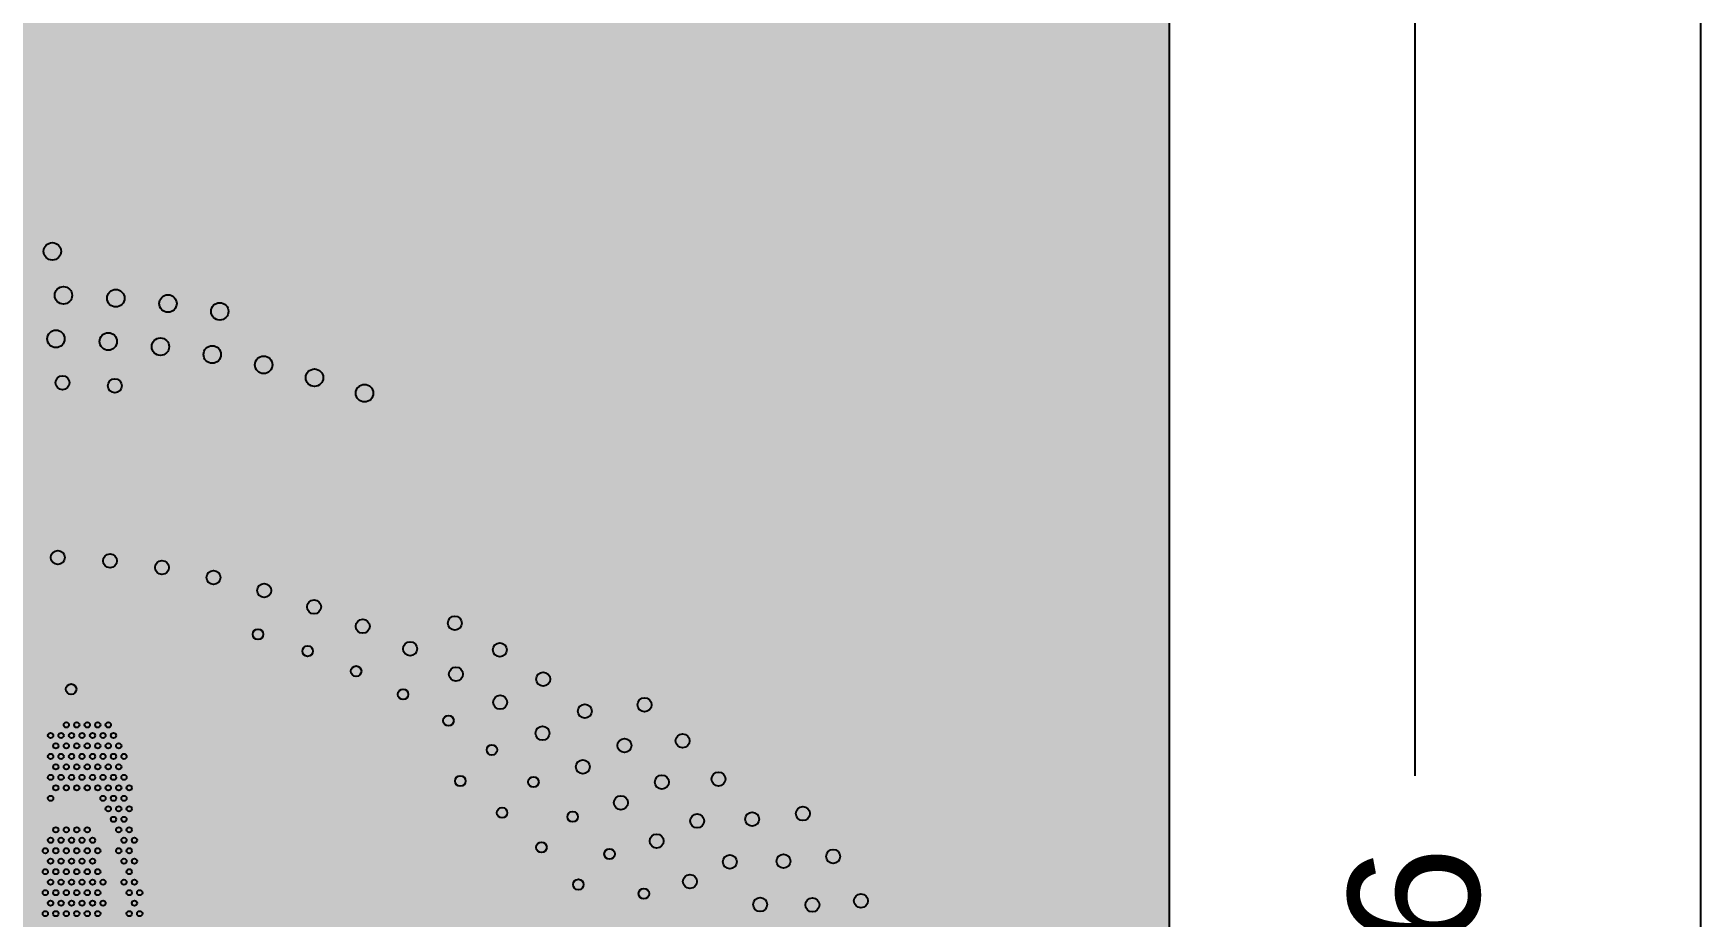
# Model space of a CAD drawing. Header units: metres. Extents: x 6 to 601, y -20 to 118.
# Drawn here: x 61.986 to 63.894, y 93.627 to 94.638 of the extents above; entities that cross this region are included whole.
import ezdxf

# ---------------------------------------------------------------- set-up
doc = ezdxf.new("R2010")
doc.units = ezdxf.units.M
doc.header["$MEASUREMENT"] = 0
doc.layers.add('ProfileEdges', color=7, linetype='Continuous')
doc.styles.get("Standard").update_dxf_attribs({"font": 'arial.ttf'})
doc.dimstyles.get("Standard").update_dxf_attribs({"dimtxt": 0.18, "dimasz": 0.18, "dimexe": 0.18, "dimexo": 0.0625, "dimgap": 0.09, "dimtad": 0, "dimdec": 4, "dimzin": 0, "dimdsep": 46, "dimtxsty": 'Standard', "dimcen": 0.09, "dimadec": 0, "dimazin": 0, "dimtfac": 1, "dimtdec": 4, "dimtofl": 0, "dimtmove": 0, "dimatfit": 3, "dimfxl": 1, "dimtolj": 1, "dimtzin": 0, "dimarcsym": 0})

# ---------------------------------------------------------------- blocks, each defined once
blk = doc.blocks.new('*D1188')
at = {"color": 0, "lineweight": -2, "transparency": 16777216}
for p, q in [((63.3486, 96.7086), (63.7471, 96.7086)), ((63.5671, 96.6086), (63.5671, 93.788)), ((63.5671, 91.2078), (63.5671, 93.335)), ((63.3486, 91.1078), (63.7471, 91.1078))]:
    blk.add_line(p, q, dxfattribs=at)
at = {"color": 0, "transparency": 16777216}
for points in [[(63.5504, 96.6086), (63.5838, 96.6086), (63.5671, 96.7086)], [(63.5504, 91.2078), (63.5838, 91.2078), (63.5671, 91.1078)]]:
    blk.add_solid(points, dxfattribs=at)
at = {"layer": 'Defpoints', "color": 0, "transparency": 16777216}
for p in [(63.2861, 96.7086), (63.2861, 91.1078), (63.5671, 91.1078)]:
    blk.add_point(p, dxfattribs=at)
at = {"color": 0, "transparency": 16777216, "insert": (63.5671, 93.5615), "char_height": 0.15, "attachment_point": 5, "rotation": 90}
blk.add_mtext('\\A1;5.6', dxfattribs=at)
blk = doc.blocks.new('*U1152')
blk.add_circle((0, 0), 0.01)
blk = doc.blocks.new('*U1153')
at = {"color": 0, "linetype": 'ByBlock', "lineweight": -2, "transparency": 16777216}
for p, rotation in [((67.0837, 84.3091), 178.5774601434627), ((67.1436, 84.3061), 175.7221724612237), ((67.2033, 84.3002), 172.8668847789849), ((67.2626, 84.2912), 170.011597096746), ((67.3214, 84.2794), 167.1563094145072), ((67.3796, 84.2646), 164.3010217322686), ((67.4369, 84.2469), 161.4457340500298)]:
    blk.add_blockref('*U1152', p, dxfattribs=dict(at, rotation=rotation))
blk = doc.blocks.new('*U1148')
blk.add_circle((0, 0), 0.008)
blk = doc.blocks.new('*U1149')
at = {"color": 0, "linetype": 'ByBlock', "lineweight": -2, "transparency": 16777216}
for p, rotation in [((67.0912, 84.2589), 178.1451764112643), ((67.1511, 84.2554), 175.1661753553014)]:
    blk.add_blockref('*U1148', p, dxfattribs=dict(at, rotation=rotation))
blk = doc.blocks.new('*U1137')
blk.add_circle((0, 0), 0.008)
blk = doc.blocks.new('*U1138')
at = {"color": 0, "linetype": 'ByBlock', "lineweight": -2, "transparency": 16777216}
for p, rotation in [((67.9386, 83.7657), 126.7292674927325), ((67.9732, 83.7167), 123.6153470718404), ((68.005, 83.6658), 120.5014266509484)]:
    blk.add_blockref('*U1137', p, dxfattribs=dict(at, rotation=rotation))
blk = doc.blocks.new('*U1150')
blk.add_circle((0, 0), 0.008)
blk = doc.blocks.new('*U1151')
at = {"color": 0, "linetype": 'ByBlock', "lineweight": -2, "transparency": 16777216}
for p, rotation in [((67.7574, 83.8903), 138.1241681507257), ((67.8009, 83.849), 134.862527582782), ((67.842, 83.8053), 131.6008870148382), ((67.8805, 83.7593), 128.3392464468945), ((67.9164, 83.7112), 125.077605878951), ((67.9494, 83.6612), 121.8159653110071)]:
    blk.add_blockref('*U1150', p, dxfattribs=dict(at, rotation=rotation))
blk = doc.blocks.new('*U1174')
blk.add_circle((0, 0), 0.008)
blk = doc.blocks.new('*U1175')
at = {"color": 0, "linetype": 'ByBlock', "lineweight": -2, "transparency": 16777216}
for p, rotation in [((67.5402, 83.9838), 151.0265191491943), ((67.5917, 83.9532), 147.6024451715531), ((67.6414, 83.9196), 144.1783711939119), ((67.689, 83.883), 140.7542972162707), ((67.7343, 83.8437), 137.3302232386294), ((67.7772, 83.8018), 133.9061492609881), ((67.8175, 83.7573), 130.4820752833466), ((67.855, 83.7105), 127.0580013057052), ((67.8897, 83.6616), 123.6339273280639)]:
    blk.add_blockref('*U1174', p, dxfattribs=dict(at, rotation=rotation))

msp = doc.modelspace()

# ---------------------------------------------------------------- hatches: boundary and pattern name
at = {"lineweight": 0, "true_color": 0xcd6928, "transparency": 33554534}
h = msp.add_hatch(color=32, dxfattribs=at)
h.dxf.hatch_style = 1
h.paths.add_polyline_path([(63.2861, 96.7086), (61.3671, 96.7086, 0.143152), (60.3331, 93.83), (60.3331, 91.1085), (63.2861, 91.108)])

# ---------------------------------------------------------------- linework, layer by layer
for points in [[(60.0331, 91.708), (60.0331, 94.1286, -0.234388), (62.5123, 98.7984), (62.454, 98.8797, 0.234515), (59.9331, 94.1286), (59.9331, 91.708)], [(60.3331, 93.83), (60.3331, 91.1086), (60.2331, 91.1086), (60.2331, 91.708), (60.2331, 93.8286, -0.221146), (62.4532, 97.9486), (62.5131, 97.8685, 0.220805), (60.3331, 93.8286)]]:
    msp.add_lwpolyline(points, format="xyb")
for centre, radius in [((62.0079, 94.3883), 0.01), ((62.0206, 94.338), 0.01), ((62.0805, 94.3347), 0.01), ((62.1402, 94.3286), 0.01), ((62.1995, 94.3196), 0.01), ((62.0141, 94.038), 0.008), ((62.0739, 94.0341), 0.008), ((62.1334, 94.0265), 0.008), ((62.1923, 94.0151), 0.008), ((62.2504, 94.0001), 0.008), ((62.3074, 93.9814), 0.008), ((62.2433, 93.95), 0.006), ((62.3631, 93.9592), 0.008), ((62.3001, 93.9308), 0.006), ((62.4173, 93.9335), 0.008), ((62.3556, 93.9078), 0.006), ((62.4698, 93.9045), 0.008), ((62.0294, 93.8872), 0.006), ((62.4093, 93.8813), 0.006), ((62.5204, 93.8722), 0.008), ((62.0239, 93.8463), 0.003), ((62.0359, 93.8463), 0.003), ((62.0479, 93.8463), 0.003), ((62.0599, 93.8463), 0.003), ((62.0719, 93.8463), 0.003), ((62.4612, 93.8512), 0.006), ((62.5688, 93.8368), 0.008), ((62.0059, 93.8343), 0.003), ((62.0119, 93.8223), 0.003), ((62.0179, 93.8343), 0.003), ((62.0239, 93.8223), 0.003), ((62.0299, 93.8343), 0.003), ((62.0359, 93.8223), 0.003), ((62.0419, 93.8343), 0.003), ((62.0479, 93.8223), 0.003), ((62.0539, 93.8343), 0.003), ((62.0599, 93.8223), 0.003), ((62.0659, 93.8343), 0.003), ((62.0719, 93.8223), 0.003), ((62.0779, 93.8343), 0.003), ((62.0839, 93.8223), 0.003), ((62.511, 93.8177), 0.006), ((62.0059, 93.8103), 0.003), ((62.0179, 93.8103), 0.003), ((62.0299, 93.8103), 0.003), ((62.0419, 93.8103), 0.003), ((62.0539, 93.8103), 0.003), ((62.0659, 93.8103), 0.003), ((62.0779, 93.8103), 0.003), ((62.0899, 93.8103), 0.003), ((62.615, 93.7984), 0.008), ((62.0059, 93.7863), 0.003), ((62.0119, 93.7983), 0.003), ((62.0179, 93.7863), 0.003), ((62.0239, 93.7983), 0.003), ((62.0299, 93.7863), 0.003), ((62.0359, 93.7983), 0.003), ((62.0419, 93.7863), 0.003), ((62.0479, 93.7983), 0.003), ((62.0539, 93.7863), 0.003), ((62.0599, 93.7983), 0.003), ((62.0659, 93.7863), 0.003), ((62.0719, 93.7983), 0.003), ((62.0779, 93.7863), 0.003), ((62.0839, 93.7983), 0.003), ((62.0899, 93.7863), 0.003), ((62.4748, 93.7821), 0.006), ((62.5585, 93.781), 0.006), ((62.0059, 93.7623), 0.003), ((62.0119, 93.7743), 0.003), ((62.0239, 93.7743), 0.003), ((62.0359, 93.7743), 0.003), ((62.0479, 93.7743), 0.003), ((62.0599, 93.7743), 0.003), ((62.0659, 93.7623), 0.003), ((62.0719, 93.7743), 0.003), ((62.0779, 93.7623), 0.003), ((62.0839, 93.7743), 0.003), ((62.0899, 93.7623), 0.003), ((62.0959, 93.7743), 0.003), ((62.6586, 93.7573), 0.008), ((62.0719, 93.7503), 0.003), ((62.0839, 93.7503), 0.003), ((62.0959, 93.7503), 0.003), ((62.5226, 93.7458), 0.006), ((62.6034, 93.7412), 0.006), ((62.0119, 93.7263), 0.003), ((62.0239, 93.7263), 0.003), ((62.0359, 93.7263), 0.003), ((62.0479, 93.7263), 0.003), ((62.0779, 93.7383), 0.003), ((62.0839, 93.7263), 0.003), ((62.0899, 93.7383), 0.003), ((62.0959, 93.7263), 0.003), ((62.0059, 93.7143), 0.003), ((62.0179, 93.7143), 0.003), ((62.0299, 93.7143), 0.003), ((62.0419, 93.7143), 0.003), ((62.0539, 93.7143), 0.003), ((62.0899, 93.7143), 0.003), ((62.1019, 93.7143), 0.003), ((62.5677, 93.7062), 0.006), ((62.6995, 93.7134), 0.008), ((61.9999, 93.7023), 0.003), ((62.0059, 93.6903), 0.003), ((62.0119, 93.7023), 0.003), ((62.0179, 93.6903), 0.003), ((62.0239, 93.7023), 0.003), ((62.0299, 93.6903), 0.003), ((62.0359, 93.7023), 0.003), ((62.0419, 93.6903), 0.003), ((62.0479, 93.7023), 0.003), ((62.0539, 93.6903), 0.003), ((62.0599, 93.7023), 0.003), ((62.0839, 93.7023), 0.003), ((62.0899, 93.6903), 0.003), ((62.0959, 93.7023), 0.003), ((62.1019, 93.6903), 0.003), ((62.6456, 93.6986), 0.006), ((61.9999, 93.6783), 0.003), ((62.0059, 93.6663), 0.003), ((62.0119, 93.6783), 0.003), ((62.0179, 93.6663), 0.003), ((62.0239, 93.6783), 0.003), ((62.0299, 93.6663), 0.003), ((62.0359, 93.6783), 0.003), ((62.0419, 93.6663), 0.003), ((62.0479, 93.6783), 0.003), ((62.0539, 93.6663), 0.003), ((62.0599, 93.6783), 0.003), ((62.0659, 93.6663), 0.003), ((62.0899, 93.6663), 0.003), ((62.0959, 93.6783), 0.003), ((62.1019, 93.6663), 0.003), ((62.6099, 93.6636), 0.006), ((62.7376, 93.6671), 0.008), ((61.9999, 93.6543), 0.003), ((62.0119, 93.6543), 0.003), ((62.0239, 93.6543), 0.003), ((62.0359, 93.6543), 0.003), ((62.0479, 93.6543), 0.003), ((62.0599, 93.6543), 0.003), ((62.0959, 93.6543), 0.003), ((62.1079, 93.6543), 0.003), ((62.6849, 93.6532), 0.006), ((61.9999, 93.6303), 0.003), ((62.0059, 93.6423), 0.003), ((62.0119, 93.6303), 0.003), ((62.0179, 93.6423), 0.003), ((62.0239, 93.6303), 0.003), ((62.0299, 93.6423), 0.003), ((62.0359, 93.6303), 0.003), ((62.0419, 93.6423), 0.003), ((62.0479, 93.6303), 0.003), ((62.0539, 93.6423), 0.003), ((62.0599, 93.6303), 0.003), ((62.0659, 93.6423), 0.003), ((62.0959, 93.6303), 0.003), ((62.1019, 93.6423), 0.003), ((62.1079, 93.6303), 0.003)]:
    msp.add_circle(centre, radius)
at = {"layer": 'Defpoints'}
msp.add_lwpolyline([(63.8943, 90.2355), (63.8943, 99.0402), (59.621, 99.0402), (59.621, 90.2355)], close=True, dxfattribs=at)
at = {"layer": 'ProfileEdges', "color": 32, "true_color": 0xcd6928}
msp.add_lwpolyline([(61.3671, 96.7086), (63.2861, 96.7086), (63.2861, 91.1078)], dxfattribs=at)

# ---------------------------------------------------------------- block references
for name in ['*U1153', '*U1149', '*U1138', '*U1151', '*U1175']:
    msp.add_blockref(name, (-5.0717, 9.9791))

# ---------------------------------------------------------------- dimensions: what is measured, and where the dimension line sits
at = {"color": 251, "true_color": 0x636466}
dim = msp.add_linear_dim(base=(63.5671, 91.1078), p1=(63.2861, 96.7086), p2=(63.2861, 91.1078), angle=270, dimstyle='Standard', override={"dimtxt": 0.15, "dimasz": 0.1, "dimdec": 1, "dimtdec": 1}, dxfattribs=at)
dim.commit()
dim.dimension.update_dxf_attribs({"geometry": '*D1188', "text_midpoint": (63.5671, 93.5615), "dimtype": 161})

doc.saveas('drawing.dxf')
